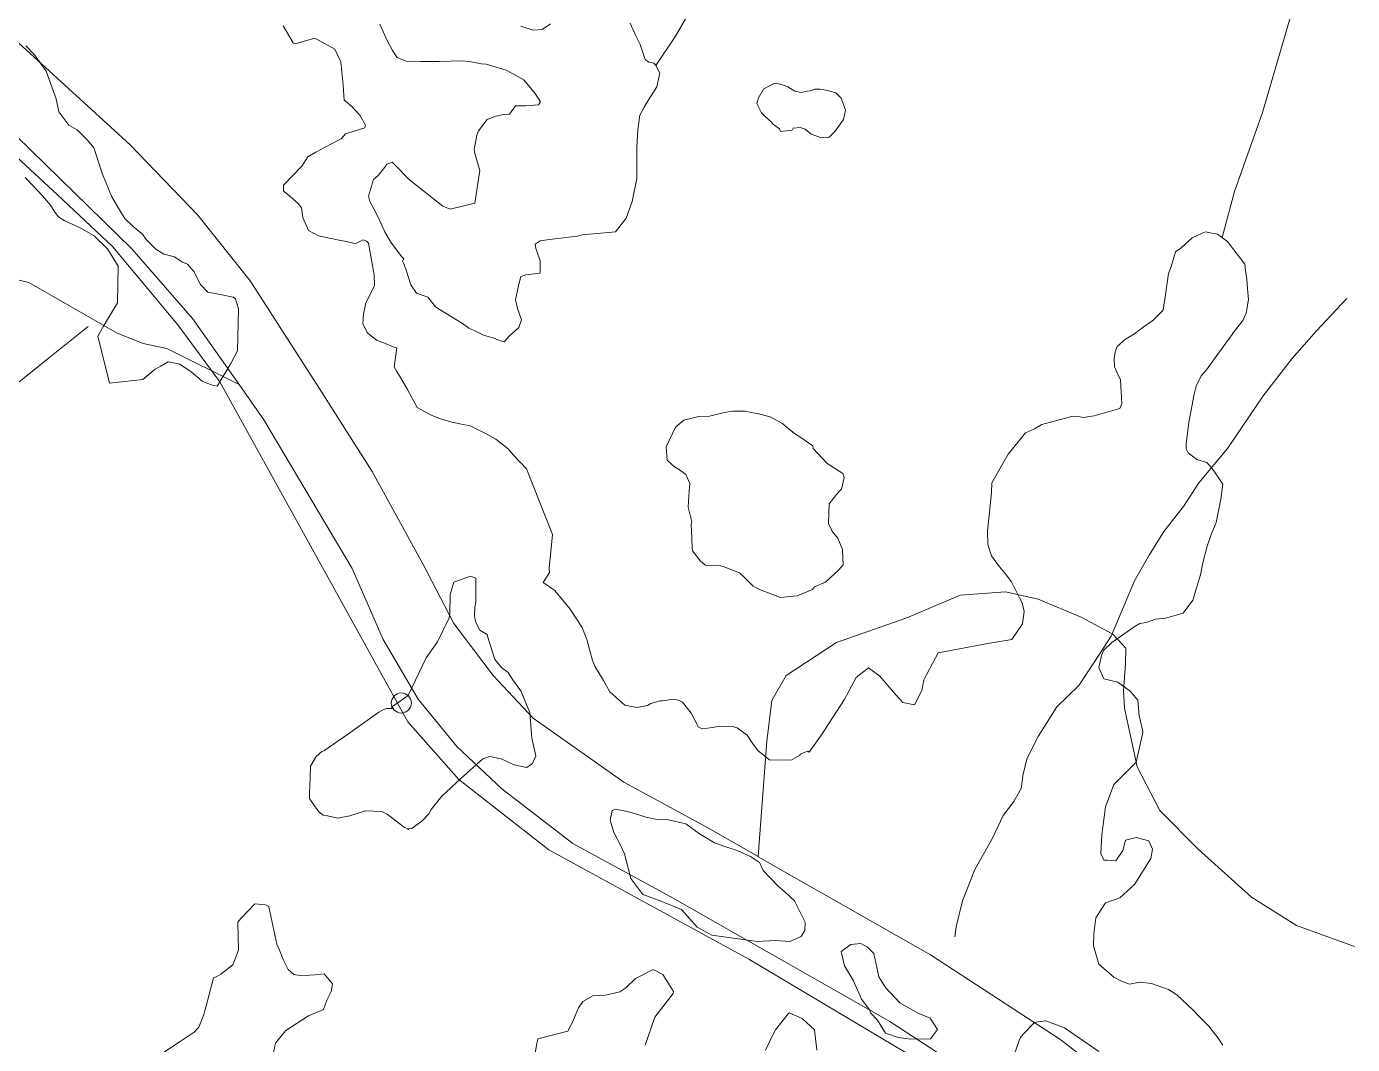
# Model space of a CAD drawing. Header units: metres. Extents: x 4652992 to 4879070, y 2074171 to 2309877.
# Drawn here: x 4654403.7 to 4654505.5, y 2307623.4 to 2307701.6 of the extents above; entities that cross this region are included whole.
import ezdxf

# ---------------------------------------------------------------- set-up
doc = ezdxf.new("R2010")
doc.units = ezdxf.units.M
doc.header["$MEASUREMENT"] = 0
doc.linetypes.add('DGN Style 3', pattern=[92.779933, 66.271381, -26.508552])
doc.layers.get('0').update_dxf_attribs({"color": 4, "lineweight": 0})
for name, color, linetype, lineweight in [('Level 1', 2, 'Continuous', 0), ('Level 18', 5, 'Continuous', 0), ('Level 20', 30, 'DGN Style 3', 0), ('Level 37', 3, 'Continuous', 0), ('Level 40', 1, 'Continuous', 0), ('Level 61', 4, 'Continuous', 0)]:
    doc.layers.add(name, color=color, linetype=linetype, lineweight=lineweight)

# ---------------------------------------------------------------- blocks, each defined once
blk = doc.blocks.new('POSTE')
at = {"color": 0, "linetype": 'ByBlock', "lineweight": -2}
blk.add_circle((0, 0), 0.770001, dxfattribs=at)

msp = doc.modelspace()

# ---------------------------------------------------------------- linework, layer by layer
at = {"layer": 'Level 1'}
for points in [[(4654505.115114, 2307680.728518, 1380), (4654502.787478, 2307678.241884, 1379), (4654500.879092, 2307676.099489, 1378), (4654498.671694, 2307673.252321, 1377), (4654495.939699, 2307669.212893, 1376), (4654493.740908, 2307666.562929, 1375), (4654492.554079, 2307664.74872, 1374), (4654491.060732, 2307662.83008, 1373), (4654489.931887, 2307661.025881, 1372), (4654488.787112, 2307659.040896, 1371), (4654487.767885, 2307656.613283, 1370), (4654487.014529, 2307654.799319, 1369), (4654485.784914, 2307652.894106, 1368), (4654484.52051, 2307651.002688, 1367), (4654482.842898, 2307649.374697, 1366), (4654481.403933, 2307647.099123, 1365), (4654480.566714, 2307645.428103, 1364), (4654480.24988, 2307644.219729, 1363), (4654480.089907, 2307643.100893, 1362), (4654479.543703, 2307642.11011, 1361), (4654478.719118, 2307641.025088, 1360), (4654477.878115, 2307639.228091, 1359), (4654476.529726, 2307636.879885, 1358), (4654475.597292, 2307634.481081, 1357), (4654475.105898, 2307632.473879, 1356), (4654474.988711, 2307631.700075, 1355.18)], [(4654408.440493, 2307678.58948, 1356), (4654405.497683, 2307676.221133, 1353), (4654402.606325, 2307673.887087, 1350), (4654398.81708, 2307671.721926, 1347), (4654396.553896, 2307670.206911, 1345), (4654395.727297, 2307669.438113, 1344), (4654393.50049, 2307666.451906, 1341), (4654392.2475, 2307663.335879, 1338), (4654391.559084, 2307661.312685, 1336), (4654390.668886, 2307659.58771, 1334), (4654389.624087, 2307658.307314, 1332), (4654388.998904, 2307657.73749, 1331), (4654388.307131, 2307656.942873, 1330), (4654387.562929, 2307656.15729, 1329), (4654386.982912, 2307655.293886, 1328), (4654386.189699, 2307654.343508, 1327), (4654383.829321, 2307651.684764, 1326.209029)]]:
    msp.add_polyline3d(points, dxfattribs=at)
at = {"layer": 'Level 18', "color": 30}
for points in [[(4654488.480411, 2307619.687702, 1353.6081), (4654483.0608, 2307623.8593, 1354.1896), (4654473.123, 2307630.3309, 1355.1847), (4654459.900708, 2307637.863324, 1356.7866), (4654459.893413, 2307637.86748, 1356.7869), (4654456.0691, 2307640.0461, 1356.8947), (4654449.585626, 2307643.579939, 1357.5813), (4654442.606728, 2307648.511793, 1358.0342), (4654439.533142, 2307651.782611, 1358.395), (4654436.516829, 2307655.780879, 1358.8027), (4654434.130408, 2307660.350731, 1359.1782), (4654430.249835, 2307667.442881, 1359.7471), (4654425.988385, 2307674.127447, 1360.3108), (4654420.882336, 2307682.094895, 1361.2899), (4654416.862532, 2307687.128387, 1361.9278), (4654411.659298, 2307692.517982, 1362.3058), (4654402.501178, 2307700.889662, 1363.1878)], [(4654479.588417, 2307618.960498, 1353.95828), (4654469.998166, 2307625.205716, 1354.995934), (4654453.148107, 2307634.804812, 1356.696463), (4654445.673864, 2307638.878628, 1357.58324), (4654440.207915, 2307643.071544, 1358.048752), (4654436.757392, 2307646.338806, 1358.529242), (4654433.789666, 2307649.963032, 1358.824696), (4654431.091364, 2307654.531988, 1359.121094), (4654428.722492, 2307659.98803, 1359.536761), (4654421.923402, 2307671.41105, 1360.30775), (4654420.021992, 2307674.117694, 1360.518884), (4654416.456286, 2307679.193451, 1360.940108), (4654411.781413, 2307684.534302, 1361.727167), (4654401.813972, 2307694.302066, 1363.032879)]]:
    msp.add_polyline3d(points, dxfattribs=at)
at = {"layer": 'Level 20', "linetype": 'Continuous'}
for points in [[(4654402.507312, 2307682.299154, 1356.857281), (4654403.878631, 2307681.960342, 1356.857281), (4654410.660228, 2307678.066765, 1355.857281), (4654412.65445, 2307677.271717, 1356.357281), (4654414.468185, 2307676.899963, 1358.357281), (4654420.021992, 2307674.117694, 1359.924943)], [(4654459.893413, 2307637.86748, 1356.22707), (4654459.903961, 2307637.907219, 1356.227081), (4654460.558347, 2307646.736828, 1362.927066), (4654460.949043, 2307649.862641, 1365.666311), (4654462.051839, 2307651.77901, 1365.966312), (4654465.908475, 2307654.319552, 1366.166311), (4654471.32195, 2307656.215851, 1368.666311), (4654475.417364, 2307657.939373, 1368.366311), (4654478.897134, 2307658.19223, 1369.066312), (4654481.40065, 2307657.640437, 1369.466312), (4654484.696461, 2307656.251961, 1369.466312), (4654487.135506, 2307654.948284, 1369.166311), (4654488.135354, 2307653.885892, 1368.966312), (4654488.102295, 2307652.644241, 1368.966312), (4654487.967289, 2307650.61911, 1368.966312), (4654488.027948, 2307649.258471, 1368.966312), (4654488.997394, 2307644.775654, 1367.766312), (4654490.74455, 2307641.42411, 1367.766312), (4654493.681307, 2307638.442917, 1367.366311), (4654497.78838, 2307634.746103, 1367.166311), (4654501.244792, 2307632.589164, 1366.766312), (4654505.695575, 2307630.968733, 1366.566312)]]:
    msp.add_polyline3d(points, dxfattribs=at)
at = {"layer": 'Level 37'}
for points in [[(4654466.053417, 2307734.145783, 1395.3337), (4654465.294749, 2307730.218935, 1394.8337), (4654461.892887, 2307719.073427, 1392.5337), (4654460.855402, 2307715.308608, 1391.7337), (4654457.221449, 2307707.256934, 1389.0337), (4654453.543023, 2307700.881261, 1386.6337), (4654452.048387, 2307698.628344, 1385.415686)], [(4654495.532927, 2307685.405941, 1381.915512), (4654496.491577, 2307688.942519, 1382.333712), (4654498.631672, 2307695.010278, 1384.333712), (4654500.752068, 2307702.280613, 1386.833712), (4654503.174824, 2307709.657904, 1390.333712), (4654503.378781, 2307710.215825, 1390.60447), (4654507.317869, 2307720.991135, 1395.833712), (4654516.535668, 2307715.538596, 1396.5337)], [(4654398.772948, 2307695.78763, 1366.3358), (4654399.036159, 2307695.196625, 1364.6358), (4654406.070453, 2307688.698947, 1364.6358), (4654410.313223, 2307684.730202, 1363.8358), (4654415.31436, 2307678.713644, 1362.6358), (4654418.552236, 2307674.33692, 1362.6358), (4654432.991998, 2307648.226213, 1360.62), (4654436.905178, 2307643.803238, 1360.62), (4654443.828542, 2307638.395084, 1359.08), (4654459.182594, 2307630.00514, 1357.19), (4654472.582848, 2307621.998768, 1355.79), (4654487.187683, 2307610.613971, 1355.09), (4654496.125275, 2307603.150659, 1353.41), (4654502.297305, 2307596.370923, 1352.71), (4654503.485656, 2307589.365852, 1351.66), (4654503.452986, 2307577.358469, 1350.33), (4654504.564312, 2307568.066173, 1349.56), (4654507.842443, 2307561.217478, 1349), (4654515.125244, 2307553.315911, 1347.81), (4654528.448557, 2307542.756556, 1345.92), (4654536.393071, 2307534.63485, 1344.87), (4654542.86772, 2307528.677313, 1343.759126)]]:
    msp.add_polyline3d(points, dxfattribs=at)
at = {"layer": 'Level 40', "color": 3, "elevation": 1387.7287, "flags": 128}
msp.add_lwpolyline([(4654462.702864, 2307696.647962), (4654463.189995, 2307696.550847), (4654463.668318, 2307696.639417), (4654463.907479, 2307696.683701), (4654464.252947, 2307696.798755), (4654464.669245, 2307696.807726), (4654465.244944, 2307696.692955), (4654465.856062, 2307696.525142), (4654466.281121, 2307696.11853), (4654466.599774, 2307695.181335), (4654466.457892, 2307694.473884), (4654465.819933, 2307693.589408), (4654465.359219, 2307693.129431), (4654464.748016, 2307693.06734), (4654463.977464, 2307693.35892), (4654463.499244, 2307693.730174), (4654463.109537, 2307693.853853), (4654462.595779, 2307693.818322), (4654462.516012, 2307693.650282), (4654461.621348, 2307693.552733), (4654461.523973, 2307693.756089), (4654461.00148, 2307694.136169), (4654460.895235, 2307694.295306), (4654460.70042, 2307694.472101), (4654460.425906, 2307694.710768), (4654460.195678, 2307694.940606), (4654460.160265, 2307694.99365), (4654459.79733, 2307695.709782), (4654459.930331, 2307696.143099), (4654460.293695, 2307696.806379), (4654460.710067, 2307697.045245), (4654461.17072, 2307697.275281), (4654461.613562, 2307697.186996), (4654462.171516, 2307696.9838), (4654462.702864, 2307696.647962)], dxfattribs=at)
at = {"layer": 'Level 40', "color": 3, "extrusion": (0.0943508937432134, -0.9953973332046375, 0.0167945794514925), "elevation": -1857845.884338, "flags": 128}
msp.add_lwpolyline([(4851422.334249, 32569.808423), (4851422.286418, 32569.667604), (4851422.398489, 32567.667321), (4851422.334249, 32569.808423)], dxfattribs=at)
at = {"layer": 'Level 40', "color": 3}
for points in [[(4654423.423346, 2307701.657649, 1375.2341), (4654424.187113, 2307700.372896, 1375.2341), (4654424.337945, 2307700.286867, 1375.2341), (4654424.845422, 2307700.443197, 1375.2341), (4654425.83848, 2307700.709315, 1374.5337), (4654427.387486, 2307699.866015, 1374.5337), (4654427.844006, 2307698.898478, 1374.5337), (4654428.024634, 2307697.109362, 1374.5337), (4654428.108224, 2307695.965659, 1374.5337), (4654428.207934, 2307695.872727, 1374.5337), (4654428.688247, 2307695.471768, 1374.5337), (4654429.309888, 2307694.819205, 1374.5337), (4654429.727243, 2307694.037347, 1374.5337), (4654429.686588, 2307693.83511, 1374.5337), (4654428.209745, 2307693.369481, 1374.5337), (4654427.859829, 2307692.981105, 1374.5337), (4654427.077351, 2307692.580938, 1372.4327), (4654425.934871, 2307691.95914, 1372.4327), (4654425.29925, 2307691.615762, 1372.4327), (4654424.853061, 2307690.901076, 1372.4327), (4654424.850812, 2307690.889894, 1372.4327), (4654423.434156, 2307689.425671, 1371.032), (4654423.433801, 2307688.972099, 1371.032), (4654423.748132, 2307688.727966, 1371.032), (4654424.558021, 2307688.024338, 1371.032), (4654424.813222, 2307687.69902, 1371.032), (4654424.932395, 2307686.936101, 1371.032), (4654425.371058, 2307685.954587, 1371.032), (4654426.114992, 2307685.534041, 1371.032), (4654426.978226, 2307685.361915, 1371.032), (4654427.7028, 2307685.217437, 1371.032), (4654428.113877, 2307685.135469, 1371.032), (4654428.947148, 2307684.944709, 1373.133), (4654429.053101, 2307684.973588, 1373.133), (4654429.558649, 2307685.234737, 1373.133), (4654429.814268, 2307685.11871, 1373.133), (4654429.959272, 2307684.973878, 1373.133), (4654430.405448, 2307682.544559, 1373.133), (4654430.433559, 2307681.71208, 1373.133), (4654429.764373, 2307680.397556, 1373.133), (4654429.74328, 2307680.292607, 1373.133), (4654429.711908, 2307680.136519, 1373.133), (4654429.589487, 2307679.527426, 1373.133), (4654429.536702, 2307678.813933, 1371.7323), (4654429.861279, 2307678.108294, 1371.7323), (4654430.084032, 2307677.901954, 1371.7323), (4654430.632812, 2307677.494288, 1371.032), (4654431.14263, 2307677.314737, 1371.032), (4654431.981234, 2307676.966002, 1371.032), (4654432.15597, 2307676.931157, 1371.032), (4654431.94536, 2307675.490683, 1371.032), (4654432.15476, 2307675.116257, 1371.032), (4654432.42531, 2307674.669605, 1371.032), (4654432.966496, 2307673.729114, 1371.032), (4654433.695057, 2307672.361937, 1371.032), (4654434.725921, 2307671.805603, 1371.032), (4654435.429306, 2307671.513459, 1371.032), (4654436.372893, 2307671.234523, 1371.032), (4654437.24664, 2307671.060281, 1371.032), (4654437.771407, 2307670.955632, 1371.032), (4654439.011409, 2307670.34528, 1371.032), (4654439.745212, 2307669.926638, 1371.032), (4654440.688577, 2307669.193891, 1371.032), (4654441.055362, 2307668.757661, 1371.032), (4654442.103412, 2307667.640928, 1371.032), (4654444.093306, 2307662.614324, 1371.032), (4654443.847277, 2307660.030524, 1370.3317), (4654443.858912, 2307659.692367, 1370.3317), (4654443.37119, 2307658.909815, 1371.8085), (4654444.291236, 2307658.318079, 1373.8337), (4654445.468137, 2307656.865069, 1373.8337), (4654446.387559, 2307655.472914, 1373.8337), (4654446.735153, 2307654.554478, 1373.8337), (4654447.166989, 2307652.93014, 1372.8337), (4654447.366178, 2307652.455818, 1372.8337), (4654448.021123, 2307651.384328, 1372.8337), (4654448.514872, 2307650.533112, 1372.3337), (4654449.65944, 2307649.511141, 1372.3337), (4654450.566783, 2307649.310984, 1372.3337), (4654451.407148, 2307649.480558, 1372.3337), (4654451.646243, 2307649.620179, 1371.8337), (4654452.107608, 2307649.765677, 1371.8337), (4654452.392426, 2307649.834419, 1371.8337), (4654452.536129, 2307649.841304, 1370.3337), (4654452.910637, 2307649.87657, 1370.3337), (4654453.323575, 2307649.961695, 1369.8337), (4654453.77061, 2307649.872507, 1369.3337), (4654454.090647, 2307649.735826, 1369.3337), (4654454.745925, 2307648.885342, 1369.3337), (4654455.309994, 2307647.817051, 1369.3337), (4654455.610148, 2307647.684331, 1369.3337), (4654456.399511, 2307647.789985, 1369.3337), (4654456.803092, 2307647.857317, 1370.8337), (4654457.824724, 2307647.877512, 1370.8337), (4654458.280052, 2307647.755288, 1370.8337), (4654459.051257, 2307647.196611, 1370.8337), (4654459.498939, 2307646.525625, 1370.8337), (4654459.89089, 2307646.001051, 1370.8337), (4654460.775437, 2307645.304984, 1370.8337), (4654462.423874, 2307645.26801, 1370.8337), (4654463.092122, 2307645.655308, 1372.8), (4654463.147816, 2307645.739846, 1372.8), (4654463.435843, 2307645.85452, 1372.8), (4654463.713543, 2307645.965082, 1372.8), (4654463.807893, 2307645.891792, 1372.8), (4654464.772868, 2307647.210082, 1372.8), (4654466.512154, 2307649.91918, 1373.6), (4654467.416935, 2307651.626034, 1374.8), (4654468.361209, 2307652.365541, 1374.8), (4654469.228664, 2307651.728619, 1374.8), (4654470.465997, 2307650.288887, 1374.8), (4654470.743043, 2307649.999313, 1374.8), (4654471.01453, 2307649.715548, 1374.8), (4654471.907619, 2307649.537426, 1374.8), (4654472.456398, 2307650.620949, 1374.8), (4654472.622373, 2307651.449416, 1374.8), (4654472.651546, 2307651.5041, 1374.8319), (4654473.720091, 2307653.507092, 1376), (4654477.523287, 2307654.224887, 1377.2), (4654479.384557, 2307654.533485, 1378.4), (4654480.193285, 2307655.735402, 1380), (4654480.320032, 2307656.697326, 1380), (4654480.16359, 2307657.354977, 1380), (4654479.963963, 2307657.748041, 1379.3337), (4654479.353207, 2307658.972775, 1379.3337), (4654478.874387, 2307659.623177, 1378.8337), (4654478.423029, 2307660.111507, 1378.8337), (4654477.804708, 2307660.980428, 1378.8337), (4654477.53659, 2307661.847419, 1378.8337), (4654477.50586, 2307662.896254, 1378.8337), (4654477.637796, 2307664.062976, 1378.8337), (4654477.819477, 2307665.832629, 1378.8337), (4654477.852485, 2307666.572521, 1378.8337), (4654479.108808, 2307668.775772, 1378.8337), (4654480.421381, 2307670.411425, 1378.8337), (4654481.128512, 2307670.709854, 1379.8337), (4654481.674522, 2307671.042008, 1379.8337), (4654482.639381, 2307671.319803, 1379.8337), (4654483.985128, 2307671.654985, 1379.8337), (4654484.618658, 2307671.651503, 1379.8337), (4654484.867594, 2307671.601865, 1379.8337), (4654485.703645, 2307671.730165, 1379.8337), (4654487.661743, 2307672.294184, 1379.8337), (4654487.83327, 2307672.635547, 1379.8337), (4654487.712974, 2307674.472969, 1379.8337), (4654487.470664, 2307675.032031, 1379.8337), (4654487.273423, 2307675.482973, 1379.8337), (4654487.246933, 2307676.13954, 1379.8337), (4654487.331876, 2307676.71946, 1379.8337), (4654487.456894, 2307677.038843, 1380.8337), (4654487.590922, 2307677.146709, 1380.8337), (4654488.031586, 2307677.559729, 1382.3337), (4654488.803458, 2307678.015863, 1382.3337), (4654489.468945, 2307678.529781, 1383.3337), (4654490.207553, 2307679.046686, 1383.3337), (4654490.886557, 2307679.727152, 1383.3337), (4654490.989808, 2307679.857972, 1383.3337), (4654491.172641, 2307681.011484, 1383.3337), (4654491.403708, 2307682.640581, 1383.3337), (4654491.616532, 2307683.180366, 1383.3337), (4654491.952673, 2307684.310566, 1383.3337), (4654492.365491, 2307684.585513, 1383.3337), (4654493.219043, 2307685.375495, 1383.3337), (4654494.0085, 2307685.749941, 1383.3337), (4654494.264411, 2307685.850238, 1383.3337), (4654494.615745, 2307685.780193, 1383.3337), (4654495.179631, 2307685.667771, 1383.3337), (4654495.970948, 2307685.081321, 1383.3337), (4654496.026008, 2307684.998896, 1383.3337), (4654497.265844, 2307683.352297, 1384.3337), (4654497.321725, 2307682.889473, 1384.3337), (4654497.432241, 2307682.220961, 1384.3337), (4654497.47079, 2307681.464693, 1384.3337), (4654497.544205, 2307680.648, 1384.3337), (4654497.380604, 2307679.607284, 1384.3337), (4654497.110182, 2307679.047661, 1384.3337), (4654496.368362, 2307678.081991, 1384.3337), (4654496.306291, 2307677.970338, 1384.3337), (4654495.130717, 2307676.356039, 1384.3337), (4654494.328297, 2307675.260698, 1384.3337), (4654493.923158, 2307674.791327, 1384.3337), (4654493.527463, 2307674.000846, 1384.3337), (4654493.383222, 2307673.372195, 1384.3337), (4654493.11483, 2307672.031096, 1384.3337), (4654492.984227, 2307671.22026, 1384.3337), (4654492.778055, 2307669.563107, 1383.8337), (4654492.780625, 2307669.183083, 1383.8337), (4654492.916171, 2307668.881914, 1383.3337), (4654493.583207, 2307668.37674, 1383.3337), (4654494.359908, 2307668.122501, 1383.3337), (4654494.764954, 2307667.684773, 1383.3337), (4654495.316952, 2307666.85822, 1383.3337), (4654495.579564, 2307666.46499, 1383.3337), (4654495.427341, 2307665.311257, 1383.3337), (4654495.069936, 2307663.524615, 1383.3337), (4654494.697003, 2307662.604089, 1383.3337), (4654494.38332, 2307661.722481, 1383.3337), (4654494.059861, 2307660.442517, 1383.3337), (4654493.873451, 2307659.510854, 1383.3337), (4654493.284052, 2307657.55371, 1383.3337), (4654492.525395, 2307656.576508, 1383.3337), (4654491.192124, 2307656.183724, 1383.3337), (4654490.415488, 2307656.100318, 1383.3337), (4654489.702311, 2307655.840698, 1382.8337), (4654489.214249, 2307655.768651, 1382.8337), (4654488.763249, 2307655.526286, 1381.8337), (4654487.911412, 2307654.893082, 1381.8337), (4654487.046691, 2307654.301643, 1380.8337), (4654486.409361, 2307653.69511, 1380.8337), (4654486.277292, 2307653.308763, 1380.8337), (4654486.069343, 2307652.390868, 1380.8337), (4654486.454699, 2307651.517465, 1380.8337), (4654487.520377, 2307651.265494, 1380.8337), (4654488.462172, 2307650.584624, 1380.8337), (4654489.045207, 2307649.875163, 1380.84), (4654489.158597, 2307648.710122, 1380.84), (4654489.433383, 2307647.487874, 1380.84), (4654489.450483, 2307647.411812, 1380.84), (4654488.932843, 2307645.136033, 1379.64), (4654487.210672, 2307643.401601, 1378.04), (4654486.578535, 2307641.702952, 1376.04), (4654486.371681, 2307640.133797, 1374.8635), (4654486.297229, 2307639.569018, 1374.44), (4654486.223622, 2307638.109764, 1372.44), (4654486.447166, 2307637.600669, 1372.44), (4654486.708084, 2307637.588108, 1372.44), (4654487.368081, 2307637.556335, 1372.44), (4654487.895542, 2307638.333683, 1372.44), (4654488.101125, 2307639.128764, 1372.44), (4654488.932593, 2307639.33451, 1372.44), (4654489.907145, 2307639.09368, 1372.44), (4654490.19331, 2307638.432766, 1372.44), (4654490.050326, 2307637.71809, 1372.44), (4654488.803357, 2307635.729727, 1371.24), (4654487.666131, 2307634.700359, 1371.24), (4654486.564661, 2307634.315212, 1371.24), (4654485.82142, 2307633.160674, 1371.24), (4654485.669224, 2307631.934728, 1371.24), (4654485.642146, 2307631.023787, 1368.84), (4654486.053744, 2307629.619155, 1366.84), (4654487.208342, 2307628.621824, 1364.84), (4654487.798868, 2307628.296916, 1362.84), (4654488.420897, 2307628.084287, 1362.84), (4654489.203284, 2307628.237536, 1363.3573), (4654490.109027, 2307628.123144, 1363.3573), (4654491.410272, 2307627.66472, 1363.3573), (4654492.060919, 2307627.26979, 1363.3573), (4654493.285744, 2307626.097458, 1363.3573), (4654493.834382, 2307625.524003, 1363.3573), (4654494.497857, 2307624.861346, 1363.3573), (4654495.237933, 2307623.918239, 1363.3573), (4654495.595231, 2307623.382929, 1363.3573)], [(4654450.071064, 2307701.877028, 1387.8402), (4654450.489154, 2307700.911058, 1387.8402), (4654450.828907, 2307700.232268, 1387.8402), (4654451.207693, 2307699.070402, 1387.8402), (4654451.50843, 2307698.874651, 1387.8402), (4654451.613904, 2307698.855091, 1386.4395), (4654451.875953, 2307698.802849, 1386.4395), (4654452.046228, 2307698.632853, 1386.4395), (4654452.334256, 2307698.031226, 1386.4395), (4654452.242338, 2307697.573364, 1386.4395), (4654452.124156, 2307696.984677, 1386.4395), (4654451.32427, 2307695.715528, 1386.4395), (4654451.127577, 2307695.414587, 1386.4395), (4654450.799703, 2307694.799635, 1386.4395), (4654450.641955, 2307693.674515, 1386.4395), (4654450.575837, 2307692.326981, 1386.4395), (4654450.575687, 2307691.986824, 1386.4395), (4654450.574786, 2307689.945817, 1386.4395), (4654450.220158, 2307688.17936, 1386.4395), (4654449.760891, 2307686.91001, 1386.4395), (4654448.934739, 2307685.849864, 1386.4395), (4654446.375747, 2307685.627331, 1383.6382), (4654445.996628, 2307685.518465, 1382.9378), (4654444.100465, 2307685.28123, 1382.9378), (4654443.679093, 2307685.228511, 1382.9378), (4654443.152331, 2307685.167194, 1381.5371), (4654442.756447, 2307684.903653, 1381.5371), (4654442.808875, 2307684.569277, 1380.8368), (4654442.888026, 2307684.366057, 1380.1365), (4654443.151949, 2307683.627195, 1380.1365), (4654443.164652, 2307682.663909, 1380.1365), (4654442.04121, 2307682.544785, 1380.1365), (4654441.671083, 2307682.412706, 1380.1365), (4654441.536609, 2307681.921542, 1378.7358), (4654441.256737, 2307680.616299, 1378.0354), (4654441.402162, 2307679.967914, 1378.0354), (4654441.706498, 2307679.081363, 1378.0354), (4654441.520629, 2307678.499014, 1378.0354), (4654440.764802, 2307677.823832, 1378.0354), (4654440.39254, 2307677.412677, 1378.7358), (4654440.093342, 2307677.472339, 1378.7358), (4654439.518956, 2307677.711187, 1378.7358), (4654438.812889, 2307677.914136, 1378.7358), (4654438.130836, 2307678.236607, 1378.7358), (4654437.676136, 2307678.451587, 1378.7358), (4654437.185612, 2307678.798019, 1378.7358), (4654435.483956, 2307679.870224, 1374.5337), (4654435.12272, 2307680.08552, 1373.8334), (4654434.520898, 2307680.831055, 1373.8334), (4654433.641743, 2307681.131465, 1373.8334), (4654433.208519, 2307681.780815, 1373.8334), (4654432.82385, 2307682.983422, 1373.8334), (4654432.667569, 2307683.452426, 1373.8334), (4654432.571301, 2307683.596719, 1373.8334), (4654432.67306, 2307683.784014, 1375.2341), (4654432.51686, 2307683.940026, 1375.2341), (4654431.875434, 2307684.772451, 1376.6347), (4654431.683609, 2307685.05997, 1376.6347), (4654431.216095, 2307685.838672, 1376.6347), (4654430.652899, 2307687.072641, 1376.6347), (4654430.389263, 2307687.623717, 1376.6347), (4654430.065635, 2307688.186748, 1376.6347), (4654429.957906, 2307688.5821, 1376.6347), (4654430.342833, 2307689.876184, 1376.6347), (4654430.715056, 2307690.175824, 1376.6347), (4654431.21952, 2307690.822942, 1376.6347), (4654431.387672, 2307691.038645, 1376.6347), (4654431.795797, 2307691.206501, 1376.6347), (4654431.951695, 2307691.050803, 1376.6347), (4654433.138906, 2307689.817161, 1376.6347), (4654435.669742, 2307687.817095, 1376.6347), (4654436.245628, 2307687.577646, 1376.6347), (4654438.127882, 2307688.055168, 1385.0389), (4654438.50798, 2307690.567437, 1386.4395), (4654438.099761, 2307691.956766, 1386.4395), (4654438.073678, 2307692.166087, 1386.4395), (4654438.297139, 2307693.278203, 1386.4395), (4654438.428377, 2307693.592227, 1386.4395), (4654439.084146, 2307694.482035, 1386.4395), (4654439.673985, 2307694.704616, 1386.4395), (4654440.316192, 2307694.848718, 1386.4395), (4654440.801082, 2307694.888115, 1386.4395), (4654441.268916, 2307695.515354, 1386.8), (4654442.057877, 2307695.515597, 1386.8), (4654443.017627, 2307695.588474, 1386.8), (4654443.177704, 2307695.82078, 1386.8), (4654442.77818, 2307696.466612, 1386.8), (4654441.902003, 2307697.509819, 1386), (4654440.541442, 2307698.272259, 1386), (4654439.006053, 2307698.729495, 1386), (4654438.65956, 2307698.748606, 1386), (4654437.705128, 2307698.938886, 1385.7392)], [(4654437.705128, 2307698.938886, 1385.7392), (4654437.101822, 2307698.991073, 1385.7392), (4654435.383575, 2307698.925082, 1385.7392), (4654433.953927, 2307698.937738, 1385.7392), (4654432.865296, 2307698.950497, 1385.7392), (4654432.170329, 2307699.225235, 1385.7392), (4654431.803459, 2307699.775019, 1385.7392), (4654431.410508, 2307700.534265, 1385.7392), (4654430.847419, 2307701.804035, 1385.7392)], [(4654441.661254, 2307701.652536, 1387.8402), (4654442.615837, 2307701.326441, 1387.8402), (4654443.309059, 2307701.391928, 1387.8402), (4654443.937072, 2307701.809891, 1387.8402)], [(4654403.597373, 2307690.017827, 1369.6313), (4654403.72451, 2307689.886436, 1367.5303), (4654404.935097, 2307688.619829, 1367.5303), (4654405.553526, 2307687.903512, 1367.5303), (4654405.885232, 2307687.349344, 1367.5303), (4654406.169089, 2307687.011645, 1366.83), (4654406.654945, 2307686.685949, 1366.83), (4654407.767161, 2307686.17691, 1366.83), (4654408.901379, 2307685.553236, 1366.83), (4654409.931686, 2307684.530928, 1366.83), (4654410.753252, 2307683.216166, 1366.83), (4654410.680541, 2307680.392646, 1366.83), (4654409.611998, 2307678.5941, 1366.83), (4654409.178163, 2307677.837136, 1366.83), (4654410.068016, 2307674.215282, 1366.83), (4654412.630227, 2307674.502522, 1370.3317), (4654413.579122, 2307675.306491, 1370.3317), (4654413.970046, 2307675.508435, 1370.3317), (4654414.584859, 2307675.875654, 1370.3317), (4654414.60364, 2307675.871908, 1371.032), (4654415.477259, 2307675.697692, 1371.7323), (4654416.357516, 2307675.103067, 1371.7323), (4654417.190745, 2307674.378116, 1371.7323), (4654417.88502, 2307674.099965, 1371.7323), (4654418.350087, 2307674.007221, 1371.7323), (4654419.406352, 2307675.729961, 1371.7323), (4654419.895999, 2307676.702354, 1371.7323), (4654419.995836, 2307679.934828, 1366.83), (4654419.762311, 2307680.707716, 1366.83), (4654419.574545, 2307680.83376, 1366.83), (4654418.56309, 2307681.035453, 1366.83), (4654417.62696, 2307681.222126, 1366.83), (4654417.06375, 2307681.813977, 1366.83), (4654416.555772, 2307682.791691, 1366.83), (4654416.073208, 2307683.369234, 1366.83), (4654415.632451, 2307683.549513, 1366.83), (4654415.079173, 2307683.915816, 1367.24), (4654414.258819, 2307684.138307, 1367.24), (4654413.632513, 2307684.522045, 1367.24), (4654412.892602, 2307685.261234, 1367.24), (4654412.602152, 2307685.665747, 1370.84), (4654411.899547, 2307686.258722, 1370.84), (4654411.248049, 2307686.867087, 1370.84), (4654410.999895, 2307687.280585, 1370.84), (4654410.696083, 2307687.786827, 1370.84), (4654410.229058, 2307688.579205, 1370.84), (4654409.545363, 2307690.272969, 1370.44), (4654408.865252, 2307692.287479, 1369.24), (4654408.39712, 2307692.897076, 1369.24), (4654407.595383, 2307693.683806, 1369.24), (4654406.963667, 2307694.031009, 1369.24), (4654406.176416, 2307695.072949, 1369.24), (4654405.971474, 2307696.072505, 1369.24), (4654405.206559, 2307698.185417, 1370.04), (4654404.313993, 2307699.431493, 1370.04), (4654403.640782, 2307700.118179, 1370.04)], [(4654462.899861, 2307657.892367, 1379.2287), (4654461.60056, 2307657.778859, 1379.2287), (4654460.126213, 2307658.329183, 1379.2287), (4654459.50173, 2307658.626105, 1379.2287), (4654458.820642, 2307659.334989, 1379.2287), (4654458.462742, 2307659.653962, 1379.2287), (4654457.205985, 2307660.16136, 1379.2287), (4654457.010853, 2307660.200275, 1379.2287), (4654455.848578, 2307660.258446, 1380.2287), (4654455.484626, 2307660.525181, 1380.2287), (4654454.850015, 2307661.348879, 1380.2287), (4654454.831808, 2307661.607379, 1380.2287), (4654454.764621, 2307662.884023, 1380.2287), (4654454.758971, 2307663.396792, 1380.2287), (4654454.79533, 2307663.578025, 1380.2287), (4654454.514952, 2307664.712923, 1380.2287), (4654454.606623, 2307665.933041, 1380.2287), (4654454.658929, 2307666.511486, 1380.2287), (4654454.337338, 2307667.224426, 1380.2287), (4654453.865745, 2307667.560806, 1380.2287), (4654453.469051, 2307667.807001, 1380.2287), (4654452.900285, 2307668.310733, 1380.2287), (4654452.830622, 2307669.337469, 1380.2287), (4654453.538184, 2307670.848064, 1380.2287), (4654454.18895, 2307671.394865, 1380.2287), (4654455.347635, 2307671.659131, 1380.2287), (4654456.159101, 2307671.702581, 1380.2287), (4654457.277559, 2307671.968918, 1380.2287), (4654457.92866, 2307672.073773, 1380.2287), (4654458.897355, 2307672.070951, 1380.2287), (4654459.379303, 2307671.974846, 1380.2287), (4654459.915438, 2307671.867937, 1380.2287), (4654460.81613, 2307671.632643, 1380.2287), (4654461.760823, 2307671.138976, 1380.2287), (4654462.156321, 2307670.808508, 1380.2287), (4654462.681651, 2307670.369614, 1380.2287), (4654463.101973, 2307670.104852, 1380.2287), (4654464.102481, 2307669.420334, 1380.2287), (4654464.122012, 2307669.210579, 1380.2287), (4654465.186238, 2307668.050169, 1379.2287), (4654466.410507, 2307667.278712, 1379.2287), (4654466.512035, 2307666.981436, 1379.2287), (4654466.302681, 2307666.098129, 1378.2287), (4654466.143342, 2307665.932063, 1378.2287), (4654465.921179, 2307665.687984, 1378.2287), (4654465.343526, 2307664.966857, 1378.2287), (4654465.298744, 2307663.447293, 1378.2287), (4654465.54303, 2307662.925665, 1378.2287), (4654465.5818, 2307662.842879, 1378.2287), (4654466.025916, 2307662.321701, 1378.2287), (4654466.370004, 2307661.445527, 1378.2287), (4654466.425276, 2307660.280825, 1378.2287), (4654466.086447, 2307659.886915, 1378.2287), (4654465.058888, 2307658.938113, 1378.2287), (4654464.220156, 2307658.592914, 1378.2287), (4654464.07435, 2307658.376823, 1379.2287), (4654462.899861, 2307657.892367, 1379.2287)], [(4654433.003269, 2307639.995027, 1363.4745), (4654433.292478, 2307640.036938, 1364.3337), (4654434.086853, 2307640.618937, 1364.3337), (4654434.592817, 2307641.150963, 1365.3337), (4654434.778279, 2307641.487559, 1366.3337), (4654435.591604, 2307642.5006, 1366.8337), (4654437.040993, 2307643.853898, 1367.8337), (4654438.739535, 2307645.380944, 1367.8337), (4654439.286985, 2307645.563759, 1367.8337), (4654440.158642, 2307645.389894, 1367.8337), (4654441.164194, 2307644.930117, 1367.8337), (4654442.111615, 2307644.708331, 1367.8337), (4654442.53332, 2307644.989232, 1367.8337), (4654442.556717, 2307645.019271, 1367.8337), (4654442.831358, 2307645.603907, 1369.3337), (4654442.521779, 2307646.967968, 1369.3337), (4654442.499169, 2307647.28169, 1370.3337), (4654442.348411, 2307648.935346, 1370.3337), (4654441.670934, 2307650.60751, 1370.8337), (4654441.039593, 2307651.460379, 1370.8337), (4654440.687407, 2307652.008244, 1371.3337), (4654440.200353, 2307652.377324, 1371.3337), (4654439.683017, 2307652.997286, 1371.8337), (4654439.099934, 2307654.810415, 1371.8337), (4654439.076458, 2307654.929538, 1370.4329), (4654438.51719, 2307655.269019, 1368.931), (4654438.246508, 2307655.788734, 1368.931), (4654438.151955, 2307656.057819, 1368.931), (4654438.097145, 2307656.354363, 1368.931), (4654438.136485, 2307657.004142, 1368.931), (4654438.218103, 2307657.410592, 1368.931), (4654438.221529, 2307659.243054, 1368.931), (4654437.800973, 2307659.417973, 1368.931), (4654436.521182, 2307658.944865, 1368.931), (4654436.240163, 2307657.999408, 1368.931), (4654436.221749, 2307656.546302, 1368.931), (4654436.151422, 2307656.196125, 1368.931), (4654435.259763, 2307654.362204, 1368.931), (4654434.401067, 2307653.141016, 1368.931), (4654433.01389, 2307650.235877, 1368.2306), (4654431.745221, 2307649.355657, 1367.5303), (4654431.807725, 2307649.240331, 1367.5303), (4654431.358791, 2307649.250265, 1366.1296), (4654431.110654, 2307649.167574, 1366.1296), (4654430.749094, 2307648.956212, 1366.1296), (4654428.357398, 2307647.243877, 1365.4293), (4654426.527452, 2307645.998125, 1365.4293), (4654426.391994, 2307645.942375, 1365.4293), (4654425.94605, 2307645.567092, 1365.6671), (4654425.5236, 2307644.810637, 1364.84), (4654425.491083, 2307643.967702, 1362.84), (4654425.436135, 2307642.741043, 1361.24), (4654425.444442, 2307642.33697, 1361.24), (4654425.822685, 2307641.769672, 1361.24), (4654426.175184, 2307641.296931, 1361.24), (4654426.484825, 2307641.056307, 1361.24), (4654426.80932, 2307640.991578, 1361.24), (4654427.603449, 2307640.833166, 1361.24), (4654428.533021, 2307641.005452, 1361.24), (4654429.72952, 2307641.392772, 1361.24), (4654430.995236, 2307641.336519, 1361.3337), (4654431.40369, 2307641.131227, 1361.3337), (4654432.721469, 2307640.119456, 1361.3337), (4654433.003269, 2307639.995027, 1363.4745)], [(4654457.428765, 2307631.682585, 1365.24), (4654459.81706, 2307631.345632, 1366.84), (4654461.218643, 2307631.435414, 1368.44), (4654462.333491, 2307631.343689, 1367.64), (4654463.200486, 2307631.733785, 1367.64), (4654463.476346, 2307632.187156, 1367.64), (4654463.512087, 2307632.827071, 1367.64), (4654462.685289, 2307634.470917, 1367.64), (4654461.947215, 2307635.172723, 1367.64), (4654461.431442, 2307635.599107, 1367.64), (4654460.284385, 2307636.798398, 1367.64), (4654459.991048, 2307637.41146, 1367.64), (4654459.297423, 2307637.873302, 1367.64), (4654458.283613, 2307638.352797, 1367.64), (4654457.323116, 2307638.63681, 1367.64), (4654456.549408, 2307638.929775, 1367.64), (4654455.393393, 2307639.622471, 1367.64), (4654454.344154, 2307640.386279, 1367.64), (4654452.885638, 2307640.723417, 1367.64), (4654452.014023, 2307640.758649, 1367.64), (4654451.25808, 2307640.909436, 1367.64), (4654450.173142, 2307641.264475, 1367.64), (4654448.972538, 2307641.503958, 1367.64), (4654448.678996, 2307641.423883, 1367.64), (4654448.527458, 2307640.668549, 1367.64), (4654448.802765, 2307639.735632, 1367.64), (4654449.335975, 2307638.705038, 1367.64), (4654449.629226, 2307638.091991, 1367.64), (4654450.122899, 2307636.19978, 1365.24), (4654451.032462, 2307634.952076, 1365.24), (4654452.504462, 2307634.42664, 1365.24), (4654454.003209, 2307633.803144, 1365.24), (4654455.216191, 2307632.448495, 1365.24), (4654456.349169, 2307631.851583, 1365.24), (4654457.428765, 2307631.682585, 1365.24)], [(4654422.673245, 2307622.839131, 1353.3337), (4654422.815507, 2307623.547276, 1353.3337), (4654423.232892, 2307624.063376, 1353.3337), (4654423.624077, 2307624.526162, 1353.3337), (4654425.361975, 2307625.644047, 1353.3337), (4654426.510682, 2307626.124754, 1354.3337), (4654426.776401, 2307626.85186, 1355.3337), (4654427.10514, 2307627.513424, 1355.3337), (4654427.207248, 2307628.089591, 1355.8337), (4654426.551483, 2307628.869677, 1355.8337), (4654425.868032, 2307628.800101, 1355.8337), (4654425.433486, 2307628.766858, 1355.8337), (4654424.720594, 2307628.732519, 1357.8337), (4654424.244048, 2307628.827591, 1358.8337), (4654423.792316, 2307629.214038, 1358.8337), (4654423.401667, 2307629.97696, 1358.8337), (4654423.119598, 2307630.677444, 1358.8337), (4654422.936658, 2307631.136771, 1358.8337), (4654422.311734, 2307634.01557, 1358.8337), (4654422.317551, 2307634.039173, 1356.5357), (4654422.06807, 2307634.164988, 1354.2238), (4654421.246211, 2307634.236098, 1354.2238), (4654420.164358, 2307633.11234, 1354.2238), (4654419.940736, 2307632.825288, 1354.2238), (4654419.974759, 2307630.682918, 1354.2238), (4654419.538215, 2307629.572844, 1354.2238), (4654418.621725, 2307628.856031, 1354.2238), (4654418.274209, 2307628.645311, 1354.2238), (4654418.061066, 2307628.557569, 1354.2238), (4654417.555133, 2307626.592489, 1352.1228), (4654417.289623, 2307625.663378, 1352.1228), (4654416.929482, 2307624.779991, 1352.1228), (4654416.570796, 2307624.385965, 1352.1228), (4654415.972808, 2307623.987608, 1352.1228), (4654415.495113, 2307623.669386, 1352.1228), (4654413.773975, 2307622.522829, 1352.1228)], [(4654466.532587, 2307629.494015, 1364.44), (4654467.211258, 2307628.329289, 1363.24), (4654467.835505, 2307626.916239, 1363.24), (4654468.478247, 2307626.072155, 1363.24), (4654468.524398, 2307625.875829, 1362.84), (4654469.060903, 2307625.30858, 1362.84), (4654469.676411, 2307624.326279, 1362.84), (4654470.659607, 2307623.986884, 1362.84), (4654471.587702, 2307623.849487, 1362.84), (4654473.134102, 2307623.888584, 1364.44), (4654473.656893, 2307624.594385, 1364.44), (4654473.115955, 2307625.464722, 1364.44), (4654472.235669, 2307625.830933, 1364.44), (4654470.777741, 2307626.645926, 1364.44), (4654469.677531, 2307627.818391, 1364.44), (4654469.173327, 2307628.633696, 1364.44), (4654468.770177, 2307630.429399, 1364.44), (4654468.293444, 2307630.905661, 1364.44), (4654467.780004, 2307631.198662, 1364.44), (4654467.000575, 2307631.115919, 1364.44), (4654466.276067, 2307630.593409, 1364.44), (4654466.532587, 2307629.494015, 1364.44)], [(4654451.206295, 2307623.39975, 1365.8337), (4654451.964989, 2307625.540203, 1365.8337), (4654453.370679, 2307627.364956, 1365.8337), (4654453.402431, 2307627.523305, 1365.8337), (4654453.017754, 2307628.125271, 1365.64), (4654452.576997, 2307628.814994, 1365.8337), (4654451.833795, 2307629.200312, 1365.8337), (4654450.482775, 2307628.522996, 1365.8337), (4654449.725046, 2307627.80553, 1365.8337), (4654449.284111, 2307627.493479, 1365.8337), (4654448.168549, 2307627.235743, 1365.8337), (4654447.210217, 2307627.171404, 1365.8337), (4654446.438654, 2307626.735548, 1365.8337), (4654446.094905, 2307626.259545, 1365.8337), (4654445.645323, 2307625.156337, 1365.8337), (4654445.280525, 2307624.476612, 1365.8337), (4654442.967385, 2307623.886177, 1365.8337), (4654442.894057, 2307623.520722, 1364.8337), (4654442.702739, 2307622.312947, 1364.8337)], [(4654464.390614, 2307623.015878, 1362.44), (4654464.210606, 2307624.572701, 1361.64), (4654463.281268, 2307625.427649, 1361.64), (4654462.279737, 2307625.864036, 1361.64), (4654462.203305, 2307625.805954, 1361.8337), (4654461.238304, 2307624.564889, 1361.8337), (4654461.070247, 2307624.29481, 1363.8337), (4654460.453904, 2307623.009222, 1363.8337)], [(4654486.058067, 2307622.898659, 1361.24), (4654484.175051, 2307624.20329, 1362.0967), (4654483.420401, 2307624.726143, 1362.44), (4654481.998363, 2307625.262988, 1368.04), (4654481.4096, 2307625.178572, 1367.7753), (4654481.10869, 2307625.135429, 1367.64), (4654480.255228, 2307624.224956, 1367.64), (4654480.037853, 2307623.99306, 1367.64), (4654479.945478, 2307623.749419, 1367.4196), (4654478.615828, 2307619.92495, 1361.3337)]]:
    msp.add_polyline3d(points, dxfattribs=at)

# ---------------------------------------------------------------- block references
at = {"layer": 'Level 61', "zscale": 0.1}
msp.add_blockref('POSTE', (4654432.488215, 2307649.666702, 1358.957282), dxfattribs=at)

doc.saveas('drawing.dxf')
